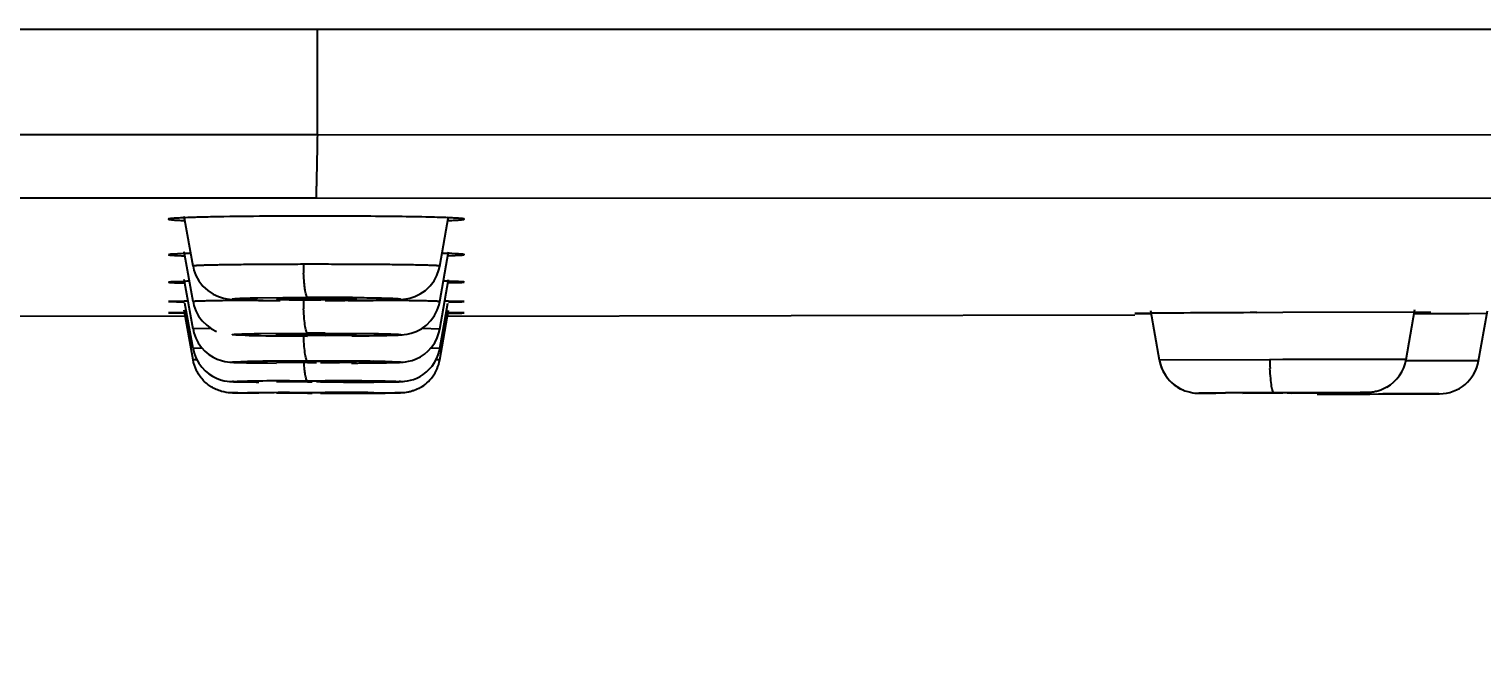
# Model space of a CAD drawing. Header units: millimetres. Extents: x 687 to 1107, y -116 to 478.
# Drawn here: x 943.948 to 947.584, y 374.081 to 375.625 of the extents above; entities that cross this region are included whole.
import ezdxf

# ---------------------------------------------------------------- set-up
doc = ezdxf.new("R2010")
doc.units = ezdxf.units.MM
doc.header["$LTSCALE"] = 0.1
doc.layers.add('DIM', color=3, linetype='Continuous')
doc.styles.get("Standard").update_dxf_attribs({"font": 'arial.ttf'})
doc.dimstyles.new('ISO-25', dxfattribs={"dimtxt": 2.5, "dimasz": 2.5, "dimexe": 1.25, "dimexo": 0.625, "dimtad": 1, "dimlfac": 5, "dimtxsty": 'Standard', "dimcen": 2.5, "dimadec": 0, "dimazin": 0, "dimtfac": 1, "dimtmove": 0, "dimatfit": 3, "dimfxl": 0, "dimarcsym": 0})

# ---------------------------------------------------------------- blocks, each defined once
blk = doc.blocks.new('*D59')
at = {"layer": 'Defpoints', "color": 0}
for p in [(924.9281, 376.0821), (964.4062, 376.0834), (964.4062, 366.3875)]:
    blk.add_point(p, dxfattribs=at)
at = {"layer": 'DIM', "color": 0, "lineweight": -2}
for p, q in [((924.9281, 375.4571), (924.9281, 365.1375)), ((964.4062, 375.4584), (964.4062, 365.1375)), ((927.4281, 366.3875), (961.9062, 366.3875))]:
    blk.add_line(p, q, dxfattribs=at)
at = {"layer": 'DIM', "color": 0}
for points in [[(927.4281, 366.8042), (927.4281, 365.9709), (924.9281, 366.3875)], [(961.9062, 366.8042), (961.9062, 365.9709), (964.4062, 366.3875)]]:
    blk.add_solid(points, dxfattribs=at)
at = {"layer": 'DIM', "color": 0, "insert": (944.6671, 368.289), "char_height": 2.5, "attachment_point": 5}
blk.add_mtext('197', dxfattribs=at)

msp = doc.modelspace()

# ---------------------------------------------------------------- linework, layer by layer
for p, q in [((925.3524, 375.6246), (963.9821, 375.6246)), ((944.6696, 375.3599), (944.6695, 375.6245)), ((944.2559, 375.36), (941.3538, 375.359)), ((944.2966, 375.36), (944.2559, 375.36)), ((944.5671, 375.36), (944.2966, 375.36)), ((944.6695, 375.36), (944.5671, 375.36)), ((949.4947, 375.3586), (944.6696, 375.3599)), ((942.7069, 375.2017), (944.2379, 375.2022)), ((944.2379, 375.2022), (944.256, 375.2022)), ((944.256, 375.2022), (944.4487, 375.2022)), ((944.4487, 375.2022), (944.5671, 375.2022)), ((944.5671, 375.2022), (944.6672, 375.2022)), ((944.6672, 375.2022), (949.4655, 375.2007)), ((944.3583, 375.0315), (944.3364, 375.1559)), ((944.976, 375.0315), (944.9979, 375.1559)), ((944.3031, 375.0612), (944.297, 375.06)), ((944.3359, 375.0628), (944.3031, 375.0612)), ((944.3583, 374.9426), (944.3364, 375.067)), ((944.6671, 375.0359), (944.6345, 375.0359)), ((944.976, 374.9426), (944.9979, 375.067)), ((944.9973, 375.0573), (945.0316, 375.059)), ((945.0316, 375.059), (945.0373, 375.06)), ((944.3583, 374.8738), (944.3364, 374.9982)), ((944.3583, 375.0315), (944.3583, 375.0315)), ((944.976, 375.0315), (944.976, 375.0316)), ((944.976, 374.8738), (944.9979, 374.9982)), ((944.3029, 374.9921), (944.297, 374.9912)), ((944.3361, 374.9933), (944.3029, 374.9921)), ((944.9974, 374.9892), (945.0315, 374.9905)), ((945.0315, 374.9905), (945.0373, 374.9912)), ((944.3029, 374.9431), (944.297, 374.9426)), ((944.297, 374.9426), (944.3368, 374.9413)), ((944.3362, 374.9439), (944.3029, 374.9431)), ((944.3457, 374.9441), (944.3362, 374.9439)), ((944.3583, 374.8252), (944.3382, 374.9391)), ((944.3583, 374.9426), (944.3583, 374.9426)), ((944.5207, 374.9521), (944.6449, 374.9533)), ((944.5691, 374.9493), (944.5671, 374.9489)), ((944.6309, 374.9508), (944.5691, 374.9493)), ((944.6779, 374.9468), (944.7573, 374.948)), ((944.7573, 374.948), (944.7652, 374.9485)), ((944.7652, 374.9485), (944.7671, 374.9489)), ((944.8336, 374.9455), (944.808, 374.9457)), ((944.976, 374.8252), (944.9961, 374.9391)), ((944.9976, 374.9413), (945.0315, 374.9421)), ((945.0373, 374.9426), (944.998, 374.9439)), ((945.0315, 374.9421), (945.0373, 374.9426)), ((942.6184, 374.9093), (944.339, 374.9061)), ((944.3029, 374.9144), (944.297, 374.9141)), ((944.297, 374.9141), (944.3367, 374.9135)), ((944.3363, 374.9147), (944.3029, 374.9144)), ((944.3418, 374.9148), (944.3363, 374.9147)), ((944.3583, 374.7966), (944.3364, 374.9211)), ((944.976, 374.7966), (944.9979, 374.9211)), ((944.9979, 374.9147), (944.9923, 374.9148)), ((944.9953, 374.9063), (946.7159, 374.9093)), ((944.9977, 374.9135), (945.0315, 374.9139)), ((945.0373, 374.9141), (944.9979, 374.9147)), ((945.0315, 374.9139), (945.0373, 374.9141)), ((946.7553, 374.9134), (946.7159, 374.9128)), ((946.7159, 374.9128), (946.7555, 374.9125)), ((946.7771, 374.796), (946.7553, 374.9198)), ((947.0858, 374.9152), (947.0211, 374.9149)), ((947.4167, 374.916), (947.0858, 374.9152)), ((947.3948, 374.7976), (947.4168, 374.9227)), ((947.5524, 374.9124), (947.4154, 374.9118)), ((947.4166, 374.9151), (947.4562, 374.9157)), ((947.4562, 374.9157), (947.4167, 374.916)), ((947.598, 374.9126), (947.5524, 374.9124)), ((947.5762, 374.7946), (947.5983, 374.9197)), ((944.3615, 374.8742), (944.3584, 374.8738)), ((944.4034, 374.8752), (944.3615, 374.8742)), ((944.5237, 374.8625), (944.6449, 374.8634)), ((944.5691, 374.8603), (944.5671, 374.86)), ((944.6309, 374.8615), (944.5691, 374.8603)), ((944.6671, 374.8616), (944.6564, 374.8616)), ((944.6671, 374.8583), (944.6778, 374.8583)), ((944.6893, 374.8634), (944.8109, 374.8625)), ((944.8109, 374.8575), (944.6894, 374.8566)), ((944.7034, 374.8584), (944.7572, 374.8593)), ((944.7572, 374.8593), (944.7652, 374.8597)), ((944.7652, 374.8597), (944.7671, 374.86)), ((944.976, 374.8738), (944.9315, 374.8752)), ((944.3615, 374.8254), (944.3584, 374.8252)), ((944.3584, 374.8252), (944.3611, 374.8137)), ((944.3807, 374.8258), (944.3615, 374.8254)), ((944.976, 374.8252), (944.9539, 374.8258)), ((944.3597, 374.7967), (944.3583, 374.7966)), ((944.367, 374.7968), (944.3597, 374.7967)), ((944.5691, 374.7914), (944.5671, 374.7912)), ((944.5671, 374.7912), (944.6447, 374.79)), ((944.577, 374.7917), (944.5691, 374.7914)), ((944.5907, 374.792), (944.577, 374.7917)), ((944.6447, 374.79), (944.6562, 374.79)), ((944.6562, 374.79), (944.6671, 374.79)), ((944.6671, 374.7924), (944.6565, 374.7924)), ((944.7671, 374.7912), (944.6894, 374.7924)), ((944.725, 374.7902), (944.7572, 374.7907)), ((944.7572, 374.7907), (944.7652, 374.791)), ((944.7652, 374.791), (944.7671, 374.7912)), ((944.8113, 374.7893), (944.8333, 374.7896)), ((944.9749, 374.7967), (944.9668, 374.7968)), ((944.9749, 374.7967), (944.976, 374.7966)), ((947.0531, 374.7973), (946.7772, 374.796)), ((947.0858, 374.7974), (947.0531, 374.7973)), ((947.2471, 374.7977), (947.0858, 374.7974)), ((947.3307, 374.7978), (947.2471, 374.7977)), ((947.393, 374.7977), (947.3307, 374.7978)), ((947.393, 374.7977), (947.3948, 374.7976)), ((947.4253, 374.7942), (947.3944, 374.7941)), ((947.5083, 374.7944), (947.4253, 374.7942)), ((947.5732, 374.7946), (947.5083, 374.7944)), ((947.5732, 374.7946), (947.5762, 374.7946)), ((944.5995, 374.7442), (944.645, 374.7442)), ((944.645, 374.7442), (944.6893, 374.7442)), ((944.4768, 374.7418), (944.4888, 374.7416)), ((944.4888, 374.7416), (944.5034, 374.7415)), ((944.5232, 374.7134), (944.4945, 374.7136)), ((944.5034, 374.7415), (944.5204, 374.7413)), ((944.5691, 374.7427), (944.5671, 374.7425)), ((944.5671, 374.7425), (944.6448, 374.7418)), ((944.5677, 374.7141), (944.5671, 374.714)), ((944.5671, 374.714), (944.6448, 374.7137)), ((944.5691, 374.7141), (944.5677, 374.7141)), ((944.577, 374.7429), (944.5691, 374.7427)), ((944.5771, 374.7142), (944.5691, 374.7141)), ((944.6093, 374.7143), (944.5907, 374.7143)), ((944.5995, 374.7148), (944.645, 374.7148)), ((944.631, 374.7144), (944.6093, 374.7143)), ((944.6566, 374.7144), (944.631, 374.7144)), ((944.6448, 374.7418), (944.6563, 374.7417)), ((944.6448, 374.7137), (944.6564, 374.7137)), ((944.645, 374.7148), (944.6893, 374.7148)), ((944.6671, 374.7434), (944.6565, 374.7433)), ((944.6671, 374.7144), (944.6566, 374.7144)), ((944.6894, 374.7433), (944.6671, 374.7434)), ((944.6777, 374.7417), (944.6671, 374.7417)), ((944.6894, 374.7144), (944.6671, 374.7144)), ((944.6777, 374.7137), (944.7033, 374.7137)), ((944.7671, 374.7425), (944.6894, 374.7433)), ((944.7671, 374.714), (944.6894, 374.7144)), ((944.7033, 374.7137), (944.725, 374.7137)), ((944.725, 374.7419), (944.7572, 374.7422)), ((944.7572, 374.7422), (944.7652, 374.7424)), ((944.7572, 374.7139), (944.7652, 374.714)), ((944.7652, 374.7424), (944.7671, 374.7425)), ((944.7652, 374.714), (944.7671, 374.714)), ((944.7869, 374.7411), (944.8073, 374.7413)), ((944.8073, 374.7413), (944.8332, 374.7415)), ((944.8109, 374.7146), (944.8396, 374.7145)), ((944.8332, 374.7415), (944.8471, 374.7416)), ((944.8471, 374.7416), (944.8585, 374.7418)), ((946.8791, 374.7133), (946.8851, 374.7132)), ((946.8851, 374.7132), (946.9187, 374.7132)), ((946.9877, 374.7139), (946.9858, 374.7138)), ((946.9858, 374.7138), (947.0643, 374.7139)), ((947.0493, 374.7143), (946.9877, 374.7139)), ((947.0749, 374.7144), (947.0493, 374.7143)), ((947.064, 374.7146), (947.1083, 374.7148)), ((947.0643, 374.7139), (947.0858, 374.7139)), ((947.0858, 374.7145), (947.0749, 374.7144)), ((947.1088, 374.7145), (947.0858, 374.7145)), ((947.0967, 374.714), (947.1222, 374.7141)), ((947.1083, 374.7148), (947.2299, 374.7152)), ((947.1858, 374.7146), (947.1088, 374.7145)), ((947.1719, 374.7107), (947.2459, 374.711)), ((947.176, 374.7144), (947.1839, 374.7145)), ((947.1839, 374.7145), (947.1858, 374.7146)), ((947.1999, 374.7108), (947.3036, 374.7113)), ((947.2454, 374.711), (947.2427, 374.7141)), ((947.2454, 374.7111), (947.2924, 374.7113)), ((947.2897, 374.7112), (947.3355, 374.7114)), ((947.2924, 374.7113), (947.3383, 374.7114)), ((947.3036, 374.7113), (947.3253, 374.7114)), ((947.3253, 374.7114), (947.338, 374.7114)), ((947.3355, 374.7114), (947.4112, 374.7117)), ((947.4768, 374.7118), (947.336, 374.7114)), ((947.3383, 374.7114), (947.4172, 374.7117)), ((947.4112, 374.7117), (947.44, 374.7118)), ((947.4172, 374.7117), (947.4768, 374.7118)), ((947.44, 374.7118), (947.4781, 374.712))]:
    msp.add_line(p, q)
for points in [[(944.3584, 375.0315), (944.3607, 375.0214), (944.3657, 375.0078), (944.3732, 374.9942), (944.383, 374.9815), (944.3951, 374.9702), (944.4084, 374.9614), (944.4223, 374.955), (944.4346, 374.9512), (944.4432, 374.9495), (944.45, 374.9487), (944.4554, 374.9482), (944.4607, 374.9478), (944.4666, 374.9475), (944.4733, 374.9471), (944.481, 374.9468), (944.4897, 374.9465), (944.4996, 374.9463), (944.5106, 374.946), (944.5226, 374.9457), (944.5359, 374.9455), (944.5504, 374.9453), (944.5662, 374.9451), (944.5755, 374.945)], [(944.9267, 374.9618), (944.9399, 374.9707), (944.9518, 374.982), (944.9615, 374.9947), (944.9688, 375.0083), (944.9737, 375.0218), (944.9759, 375.0316)], [(944.8331, 374.9462), (944.8434, 374.9465), (944.8526, 374.9468), (944.8607, 374.9471), (944.8678, 374.9475), (944.874, 374.9478), (944.8795, 374.9482), (944.8851, 374.9488), (944.8921, 374.9497), (944.9009, 374.9515), (944.9131, 374.9554), (944.9267, 374.9618)], [(944.3584, 374.9426), (944.3606, 374.9329), (944.3654, 374.9195), (944.3724, 374.9064), (944.3816, 374.8942), (944.3925, 374.8834), (944.4045, 374.8748), (944.4169, 374.8682)], [(944.7474, 374.9449), (944.7644, 374.9451), (944.7803, 374.9453), (944.7951, 374.9455), (944.8089, 374.9457), (944.8216, 374.946), (944.8331, 374.9462)], [(944.8522, 374.8583), (944.8597, 374.8585), (944.8663, 374.8588), (944.8719, 374.859), (944.877, 374.8593), (944.8815, 374.8597), (944.8868, 374.8602), (944.8945, 374.8613), (944.9041, 374.8635), (944.9165, 374.8679), (944.9298, 374.8748), (944.9424, 374.884), (944.9537, 374.8953), (944.9628, 374.9079), (944.9696, 374.9212), (944.9741, 374.9344), (944.9759, 374.9426)], [(944.3584, 374.8738), (944.3605, 374.8644), (944.3652, 374.8513), (944.3715, 374.8391), (944.3794, 374.828), (944.3883, 374.8183), (944.3981, 374.8102), (944.4086, 374.8036), (944.4191, 374.7985), (944.4294, 374.795), (944.4383, 374.7928), (944.445, 374.7918), (944.4501, 374.7912), (944.4538, 374.7909), (944.457, 374.7907), (944.4605, 374.7906), (944.4643, 374.7904), (944.4687, 374.7903), (944.4736, 374.7901), (944.4792, 374.79)], [(944.4991, 374.8579), (944.5084, 374.8577), (944.5184, 374.8575), (944.5292, 374.8574), (944.5407, 374.8572), (944.5529, 374.8571), (944.5658, 374.8569), (944.5793, 374.8568), (944.5935, 374.8567), (944.6082, 374.8567), (944.6234, 374.8566), (944.6448, 374.8565)], [(944.7561, 374.8568), (944.7715, 374.857), (944.786, 374.8571), (944.7996, 374.8573), (944.8122, 374.8575), (944.8237, 374.8577), (944.8343, 374.8579)], [(944.8343, 374.8579), (944.8438, 374.8581), (944.8522, 374.8583)], [(944.8583, 374.7901), (944.8646, 374.7903), (944.8701, 374.7904), (944.875, 374.7906), (944.8793, 374.7909), (944.8839, 374.7912), (944.8902, 374.7919), (944.8978, 374.7932), (944.907, 374.7956), (944.9172, 374.7994), (944.9273, 374.8045), (944.9373, 374.811), (944.9468, 374.8191), (944.9555, 374.8287), (944.9632, 374.8397), (944.9694, 374.8518), (944.9739, 374.8648), (944.9759, 374.8739)], [(944.8585, 374.7418), (944.8633, 374.7419), (944.8676, 374.742), (944.8713, 374.7421), (944.8746, 374.7422), (944.8775, 374.7423), (944.8805, 374.7424), (944.884, 374.7427), (944.8883, 374.7431), (944.8948, 374.744), (944.9024, 374.7457), (944.9102, 374.748), (944.9184, 374.7513), (944.9266, 374.7554), (944.9346, 374.7605), (944.9424, 374.7665), (944.9498, 374.7735), (944.9566, 374.7814), (944.9626, 374.7901), (944.9677, 374.7995), (944.9719, 374.8095), (944.9749, 374.8201), (944.9759, 374.8252)], [(944.3611, 374.8137), (944.3661, 374.8006), (944.3725, 374.7888), (944.3801, 374.7784), (944.3886, 374.7695), (944.3976, 374.762), (944.4072, 374.7557), (944.417, 374.7508), (944.4269, 374.7471), (944.4359, 374.7447), (944.4435, 374.7434), (944.4495, 374.7427), (944.4535, 374.7424), (944.4566, 374.7423), (944.4599, 374.7422), (944.4633, 374.7421), (944.4673, 374.742), (944.4717, 374.7419), (944.4768, 374.7418)], [(944.4792, 374.79), (944.4854, 374.7899), (944.4923, 374.7897), (944.4997, 374.7896)], [(944.4997, 374.7896), (944.5077, 374.7895), (944.5163, 374.7894), (944.5253, 374.7893)], [(944.5253, 374.7893), (944.5349, 374.7892), (944.545, 374.7891), (944.5669, 374.7889)], [(944.7553, 374.7888), (944.7708, 374.7889), (944.7852, 374.7891), (944.7988, 374.7892), (944.8113, 374.7893)], [(944.8333, 374.7896), (944.8426, 374.7897), (944.8509, 374.7899), (944.8583, 374.7901)], [(946.7771, 374.796), (946.7776, 374.7937), (946.78, 374.7841), (946.7833, 374.775), (946.7873, 374.7665), (946.792, 374.7585), (946.7973, 374.7512), (946.8031, 374.7445), (946.8093, 374.7385), (946.8158, 374.7332), (946.8225, 374.7286), (946.8295, 374.7247), (946.8365, 374.7214)], [(946.7772, 374.796), (946.7774, 374.7947), (946.7797, 374.7852), (946.7828, 374.7762), (946.7867, 374.7678), (946.7912, 374.7599), (946.7963, 374.7526), (946.8018, 374.7459), (946.8078, 374.7399), (946.8141, 374.7345), (946.8207, 374.7298), (946.8274, 374.7258), (946.8342, 374.7223), (946.8411, 374.7195), (946.8479, 374.7173), (946.8546, 374.7156), (946.8607, 374.7145), (946.8661, 374.7138), (946.8703, 374.7135), (946.8729, 374.7134), (946.8747, 374.7133), (946.8761, 374.7133), (946.8791, 374.7133)], [(944.7519, 374.741), (944.7642, 374.741), (944.7869, 374.7411)]]:
    msp.add_lwpolyline(points)
for centre, radius, start, end in [((944.6512, 359.3166), 15.8399, 90.17873, 90.40388), ((944.6665, 354.0685), 21.0881, 89.99834, 90.17586), ((944.4228, 372.3892), 2.675, 91.5131, 91.8609), ((945.4556, 375.0525), 0.8213, 181.1638, 182.6998), ((944.9176, 372.5964), 2.4676, 88.1265, 88.4981), ((944.4187, 371.5705), 3.4237, 91.1651, 91.3825), ((944.9205, 371.7892), 3.205, 88.6119, 88.8401), ((944.6002, 361.2329), 13.713, 90.32213, 90.70216), ((944.6671, 383.194), 8.2495, 269.07799, 269.37019), ((944.6663, 370.4836), 4.4674, 90.1265, 90.4542), ((945.4836, 374.9632), 0.8493, 181.1597, 182.616), ((944.6671, 379.6303), 4.6835, 269.6815, 270.0007), ((944.6668, 365.1777), 9.7755, 89.46611, 90.12847), ((944.6671, 370.121), 4.83, 89.9999, 90.1274), ((944.6671, 379.7748), 4.828, 269.9999, 270.1274), ((944.6671, 370.2396), 4.7114, 89.725, 89.9999), ((944.9236, 370.2324), 4.7121, 89.0956, 89.2124), ((947.2864, 304.6291), 70.2864, 90.216251, 90.432984), ((944.6663, 369.2526), 5.609, 90.1004, 90.3615), ((944.6671, 362.1046), 12.7589, 89.90052, 90.0998), ((944.6671, 380.7758), 5.9175, 269.78428, 269.99988), ((944.6671, 368.9466), 5.915, 89.78166, 89.99992), ((944.668, 380.4675), 5.6092, 270.1004, 270.3615), ((944.5805, 379.8309), 5.0419, 269.0227, 269.3483), ((944.5732, 370.2647), 4.5287, 90.6255, 90.9893), ((944.6316, 365.0948), 9.6989, 90.18996, 90.63729), ((944.6382, 371.398), 3.3943, 90.4885, 90.8017), ((944.6739, 356.4264), 18.3674, 90.0905, 90.23232), ((944.6582, 368.9788), 5.8136, 90.26916, 90.48291), ((944.6663, 367.258), 7.5344, 90.07442, 90.26884), ((944.6671, 357.6631), 17.1307, 89.92592, 90.07422), ((944.6671, 366.8454), 7.947, 89.83961, 89.9999), ((944.668, 382.3245), 7.5345, 270.07443, 270.26885), ((944.6573, 355.3897), 19.4041, 89.77041, 89.90554), ((944.676, 380.6035), 5.8135, 270.26918, 270.48293), ((944.692, 363.6287), 11.165, 89.39011, 89.7793), ((944.7161, 383.1356), 8.3468, 270.35522, 270.65064), ((944.7534, 369.7241), 5.0694, 89.0259, 89.35), ((944.7616, 379.2825), 4.4934, 270.6286, 270.9941), ((944.8774, 374.8141), 0.1, 323.3773, 349.9555), ((947.8693, 374.8155), 0.8163, 181.278, 182.8375), ((947.2962, 374.8148), 0.1, 300.2676, 350.0852), ((947.4777, 374.8118), 0.1, 270.2573, 350.0838), ((944.5732, 367.85), 6.894, 90.41094, 90.64994), ((944.6316, 359.9823), 14.7619, 90.12475, 90.41868), ((944.6703, 353.0195), 21.7247, 89.62921, 89.94987), ((944.7534, 367.0381), 7.7059, 89.35947, 89.57255), ((944.8774, 374.8141), 0.1001, 299.8443, 323.3881), ((944.5805, 382.4054), 7.6643, 269.35738, 269.57147), ((944.5732, 360.2787), 14.436, 90.19621, 90.31036), ((944.6316, 343.7995), 30.9153, 90.05951, 90.1999), ((944.6108, 372.57), 2.1732, 90.5307, 90.8911), ((944.6109, 370.1584), 4.556, 90.2533, 90.4253), ((944.6382, 369.5743), 5.169, 90.3208, 90.5265), ((944.6583, 365.8921), 8.8513, 90.17665, 90.31709), ((944.6663, 363.2741), 11.4692, 90.04868, 90.17644), ((944.668, 386.2112), 11.4694, 270.04868, 270.17644), ((944.6703, 329.2329), 45.482, 89.82292, 89.97608), ((944.676, 383.5931), 8.8514, 270.17665, 270.31709), ((944.7057, 382.4941), 7.7804, 270.14156, 270.37905), ((944.7031, 389.4149), 14.6739, 270.12461, 270.42063), ((944.7031, 405.4437), 30.7304, 270.05944, 270.20084), ((944.7615, 381.5816), 6.8404, 270.41295, 270.65306), ((944.7615, 389.0371), 14.3237, 270.19717, 270.31185), ((947.282, 319.7661), 54.949, 90.22729, 90.35369), ((946.9266, 438.3855), 63.6718, 270.163878, 270.294449), ((946.8916, 429.4888), 54.7754, 270.22714, 270.35424), ((947.043, 391.6032), 16.8893, 270.26886, 270.45118)]:
    msp.add_arc(centre, radius, start, end)
for points, knots in [([(944.6696, 375.36), (944.6694, 375.3492), (944.669, 375.3284), (944.6684, 375.2986), (944.6679, 375.2719), (944.6674, 375.252), (944.6671, 375.2381), (944.6669, 375.2293), (944.6668, 375.2217), (944.6668, 375.2153), (944.6668, 375.2102), (944.6668, 375.2067), (944.6669, 375.2046), (944.667, 375.2035), (944.6671, 375.2027), (944.6671, 375.2023), (944.6672, 375.2022)], [0, 0, 0, 0, 0.205749, 0.396175, 0.566308, 0.712084, 0.774953, 0.83069, 0.878956, 0.919465, 0.952011, 0.976399, 0.985474, 0.99244, 0.997281, 1, 1, 1, 1]), ([(944.3358, 375.1524), (944.3328, 375.1523), (944.3272, 375.152), (944.3193, 375.1516), (944.3126, 375.1512), (944.3071, 375.1508), (944.3028, 375.1503), (944.2998, 375.15), (944.298, 375.1496), (944.2972, 375.1493), (944.297, 375.149), (944.297, 375.149)], [0, 0, 0, 0, 0.230734, 0.432263, 0.603917, 0.745038, 0.855006, 0.933581, 0.981014, 0.993501, 1, 1, 1, 1]), ([(944.297, 375.149), (944.297, 375.1489), (944.2973, 375.1487), (944.2978, 375.1485), (944.2986, 375.1483), (944.3004, 375.1479), (944.3033, 375.1476), (944.3078, 375.1471), (944.3135, 375.1467), (944.3205, 375.1463), (944.3286, 375.1459), (944.3344, 375.1456), (944.3375, 375.1455)], [0, 0, 0, 0, 0.007184, 0.020752, 0.041667, 0.070163, 0.150197, 0.26088, 0.401742, 0.572252, 0.771859, 1, 1, 1, 1]), ([(944.5396, 375.1561), (944.4998, 375.1559), (944.4442, 375.1552), (944.3763, 375.1538), (944.3481, 375.1529), (944.3358, 375.1524)], [0, 0, 0, 0, 0.585698, 0.818572, 1, 1, 1, 1]), ([(944.9984, 375.1524), (944.9792, 375.1532), (944.9337, 375.1544), (944.857, 375.1556), (944.7658, 375.1564), (944.7009, 375.1566), (944.6671, 375.1566)], [0, 0, 0, 0, 0.174531, 0.411856, 0.694411, 1, 1, 1, 1]), ([(944.9969, 375.1455), (945, 375.1456), (945.0058, 375.1459), (945.0139, 375.1463), (945.0208, 375.1467), (945.0265, 375.1471), (945.031, 375.1476), (945.0339, 375.1479), (945.0356, 375.1483), (945.0365, 375.1485), (945.037, 375.1487), (945.0373, 375.1489), (945.0373, 375.149)], [0, 0, 0, 0, 0.228016, 0.427548, 0.598021, 0.73887, 0.849549, 0.929596, 0.958132, 0.979109, 0.992751, 1, 1, 1, 1]), ([(945.0373, 375.149), (945.0373, 375.149), (945.0371, 375.1493), (945.0363, 375.1496), (945.0345, 375.15), (945.0315, 375.1503), (945.0272, 375.1508), (945.0217, 375.1512), (945.015, 375.1516), (945.0071, 375.152), (945.0014, 375.1523), (944.9984, 375.1524)], [0, 0, 0, 0, 0.00645, 0.018858, 0.066164, 0.144694, 0.254703, 0.395854, 0.567541, 0.769137, 1, 1, 1, 1]), ([(944.297, 375.06), (944.297, 375.06), (944.2973, 375.0598), (944.2978, 375.0596), (944.2986, 375.0595), (944.3003, 375.0592), (944.3032, 375.0589), (944.3077, 375.0586), (944.3133, 375.0583), (944.3202, 375.0579), (944.3283, 375.0576), (944.334, 375.0574), (944.3371, 375.0573)], [0, 0, 0, 0, 0.00638, 0.019542, 0.04021, 0.068541, 0.148384, 0.259109, 0.400222, 0.57114, 0.771267, 1, 1, 1, 1]), ([(944.6345, 375.0359), (944.616, 375.0358), (944.5801, 375.0357), (944.5359, 375.0355), (944.5024, 375.0352), (944.4792, 375.035), (944.4577, 375.0347), (944.4379, 375.0345), (944.42, 375.0342), (944.4043, 375.0338), (944.3907, 375.0335), (944.3808, 375.0332), (944.3741, 375.0329), (944.3699, 375.0327), (944.3664, 375.0325), (944.3636, 375.0324), (944.3614, 375.0322), (944.3598, 375.032), (944.3588, 375.0318), (944.3584, 375.0317), (944.3583, 375.0316), (944.3583, 375.0315)], [0, 0, 0, 0, 0.200305, 0.390727, 0.479811, 0.563774, 0.641982, 0.713798, 0.778601, 0.835885, 0.885213, 0.926145, 0.943327, 0.958258, 0.970921, 0.981302, 0.98939, 0.995176, 0.998664, 0.999567, 1, 1, 1, 1]), ([(944.976, 375.0316), (944.976, 375.0316), (944.9758, 375.0317), (944.9753, 375.0318), (944.9742, 375.032), (944.9724, 375.0322), (944.9698, 375.0324), (944.9664, 375.0326), (944.9624, 375.0328), (944.9577, 375.033), (944.9499, 375.0333), (944.9386, 375.0336), (944.9231, 375.034), (944.9051, 375.0343), (944.8848, 375.0346), (944.8624, 375.0349), (944.8382, 375.0352), (944.8123, 375.0354), (944.7751, 375.0356), (944.7266, 375.0358), (944.6872, 375.0359), (944.6671, 375.0359)], [0, 0, 0, 0, 0.000455, 0.001421, 0.005111, 0.01118, 0.019617, 0.030397, 0.043495, 0.058883, 0.076536, 0.118509, 0.168997, 0.227438, 0.293267, 0.365905, 0.44466, 0.528777, 0.6175, 0.805369, 1, 1, 1, 1]), ([(945.0373, 375.06), (945.0373, 375.0601), (945.0371, 375.0603), (945.0366, 375.0604), (945.0358, 375.0606), (945.0342, 375.0608), (945.0314, 375.0612), (945.0271, 375.0615), (945.0216, 375.0618), (945.0148, 375.0621), (945.0069, 375.0625), (945.0013, 375.0627), (944.9982, 375.0628)], [0, 0, 0, 0, 0.005551, 0.01762, 0.037298, 0.064787, 0.143424, 0.253661, 0.395047, 0.566979, 0.768838, 1, 1, 1, 1]), ([(944.6449, 374.9533), (944.6443, 374.9534), (944.6435, 374.9543), (944.6427, 374.9558), (944.6416, 374.9586), (944.6404, 374.9633), (944.6391, 374.9704), (944.6379, 374.9793), (944.6364, 374.994), (944.6356, 375.0057), (944.6352, 375.0139)], [0, 0, 0, 0, 0.029598, 0.053446, 0.084514, 0.170187, 0.287236, 0.433444, 0.605281, 1, 1, 1, 1]), ([(944.297, 374.9912), (944.297, 374.9912), (944.2973, 374.9911), (944.2977, 374.991), (944.2986, 374.9908), (944.2997, 374.9907), (944.3011, 374.9906), (944.3037, 374.9904), (944.3076, 374.9902), (944.3133, 374.9899), (944.3201, 374.9897), (944.3281, 374.9894), (944.3339, 374.9893), (944.3369, 374.9892)], [0, 0, 0, 0, 0.005548, 0.018272, 0.038656, 0.066795, 0.102721, 0.146452, 0.257205, 0.398541, 0.569858, 0.770548, 1, 1, 1, 1]), ([(945.0373, 374.9912), (945.0373, 374.9913), (945.037, 374.9914), (945.0366, 374.9915), (945.0358, 374.9917), (945.0348, 374.9918), (945.0334, 374.9919), (945.0309, 374.9921), (945.0271, 374.9923), (945.0215, 374.9926), (945.0148, 374.9928), (945.0068, 374.9931), (945.0012, 374.9932), (944.9981, 374.9933)], [0, 0, 0, 0, 0.004784, 0.016638, 0.036256, 0.063751, 0.099163, 0.142507, 0.252916, 0.394487, 0.566606, 0.768652, 1, 1, 1, 1]), ([(944.4321, 374.9449), (944.4265, 374.9448), (944.416, 374.9446), (944.4012, 374.9444), (944.3885, 374.9441), (944.3793, 374.9439), (944.373, 374.9437), (944.3692, 374.9435), (944.3659, 374.9434), (944.3632, 374.9432), (944.3611, 374.9431), (944.3597, 374.943), (944.3588, 374.9428), (944.3584, 374.9427), (944.3583, 374.9426), (944.3583, 374.9426)], [0, 0, 0, 0, 0.226948, 0.427351, 0.599738, 0.742637, 0.802571, 0.854644, 0.898807, 0.935014, 0.963224, 0.983402, 0.995541, 0.998643, 1, 1, 1, 1]), ([(944.5343, 374.9456), (944.5238, 374.9458), (944.5089, 374.9461), (944.4904, 374.9466), (944.4809, 374.9469), (944.4743, 374.9472), (944.4702, 374.9474), (944.4666, 374.9476), (944.4636, 374.9479), (944.4611, 374.9481), (944.4594, 374.9483), (944.4584, 374.9484), (944.4578, 374.9485), (944.4573, 374.9486), (944.457, 374.9488), (944.4568, 374.9489), (944.4568, 374.949), (944.457, 374.9491), (944.4574, 374.9493), (944.4584, 374.9495), (944.46, 374.9497), (944.4621, 374.9499), (944.4648, 374.9502), (944.4681, 374.9504), (944.4719, 374.9506), (944.4763, 374.9508), (944.4832, 374.9511), (944.493, 374.9514), (944.5062, 374.9518), (944.5156, 374.952), (944.5207, 374.9521)], [0, 0, 0, 0, 0.222681, 0.314498, 0.391696, 0.424678, 0.453845, 0.479145, 0.500524, 0.517937, 0.531361, 0.536578, 0.540802, 0.544041, 0.546314, 0.547687, 0.548497, 0.549719, 0.551818, 0.55894, 0.57009, 0.58531, 0.604558, 0.627755, 0.654821, 0.685673, 0.720227, 0.800108, 0.893715, 1, 1, 1, 1]), ([(944.5671, 374.9489), (944.5671, 374.9489), (944.5673, 374.9488), (944.5675, 374.9487), (944.568, 374.9486), (944.5689, 374.9485), (944.5704, 374.9484), (944.5727, 374.9482), (944.5756, 374.9481), (944.5791, 374.9479), (944.5833, 374.9478), (944.5898, 374.9476), (944.5993, 374.9474), (944.6119, 374.9472), (944.626, 374.947), (944.6359, 374.9469), (944.641, 374.9469)], [0, 0, 0, 0, 0.001633, 0.005274, 0.011118, 0.019175, 0.041857, 0.073134, 0.112787, 0.160588, 0.216308, 0.279639, 0.42722, 0.599386, 0.79211, 1, 1, 1, 1]), ([(944.7579, 374.9529), (944.7675, 374.9528), (944.786, 374.9525), (944.8121, 374.9521), (944.8317, 374.9517), (944.8453, 374.9513), (944.8537, 374.951), (944.8609, 374.9507), (944.8661, 374.9504), (944.8695, 374.9501), (944.8717, 374.95), (944.8735, 374.9498), (944.8749, 374.9496), (944.876, 374.9495), (944.8767, 374.9493), (944.8772, 374.9492), (944.8773, 374.9491), (944.8775, 374.949), (944.8775, 374.9488), (944.8771, 374.9487), (944.8766, 374.9485), (944.8756, 374.9484), (944.8744, 374.9482), (944.8727, 374.948), (944.8699, 374.9478), (944.8656, 374.9475), (944.8594, 374.9472), (944.852, 374.9469), (944.8434, 374.9466), (944.8296, 374.9462), (944.8099, 374.9457), (944.7835, 374.9453), (944.7539, 374.945), (944.7222, 374.9448), (944.7005, 374.9447), (944.6894, 374.9446)], [0, 0, 0, 0, 0.093904, 0.179862, 0.253807, 0.285153, 0.312516, 0.335809, 0.354945, 0.362929, 0.369842, 0.375676, 0.380429, 0.384101, 0.386697, 0.387598, 0.388245, 0.388662, 0.388948, 0.389905, 0.391865, 0.394906, 0.399046, 0.404293, 0.410639, 0.426562, 0.446676, 0.470841, 0.498911, 0.530735, 0.604801, 0.691222, 0.788023, 0.892145, 1, 1, 1, 1]), ([(944.7671, 374.9489), (944.7671, 374.9489), (944.767, 374.949), (944.7667, 374.9491), (944.7663, 374.9492), (944.7653, 374.9493), (944.7637, 374.9494), (944.7613, 374.9496), (944.7582, 374.9498), (944.7545, 374.9499), (944.7502, 374.9501), (944.7433, 374.9502), (944.7333, 374.9505), (944.7201, 374.9507), (944.7054, 374.9508), (944.6951, 374.9509), (944.6898, 374.9509)], [0, 0, 0, 0, 0.001625, 0.005286, 0.01117, 0.019285, 0.042128, 0.073619, 0.11353, 0.161625, 0.217663, 0.281291, 0.429295, 0.601539, 0.793759, 1, 1, 1, 1]), ([(944.976, 374.9426), (944.976, 374.9427), (944.9757, 374.9428), (944.9753, 374.9429), (944.9745, 374.943), (944.9734, 374.9431), (944.972, 374.9432), (944.9696, 374.9433), (944.9659, 374.9435), (944.9605, 374.9437), (944.954, 374.9439), (944.9464, 374.9441), (944.9376, 374.9443), (944.9278, 374.9445), (944.9128, 374.9447), (944.8916, 374.945), (944.8637, 374.9453), (944.844, 374.9455), (944.8336, 374.9455)], [0, 0, 0, 0, 0.001324, 0.004633, 0.010044, 0.017561, 0.027175, 0.038873, 0.068467, 0.106222, 0.152018, 0.205728, 0.267186, 0.336097, 0.412145, 0.584378, 0.781323, 1, 1, 1, 1]), ([(944.6449, 374.8634), (944.6443, 374.8635), (944.6435, 374.8645), (944.6427, 374.866), (944.6416, 374.8687), (944.6404, 374.8734), (944.6384, 374.8841), (944.6366, 374.9014), (944.6356, 374.9162), (944.6352, 374.9245)], [0, 0, 0, 0, 0.029091, 0.052671, 0.083518, 0.168948, 0.286009, 0.604636, 1, 1, 1, 1]), ([(944.5232, 374.8575), (944.5182, 374.8576), (944.5088, 374.8577), (944.4956, 374.858), (944.4842, 374.8583), (944.4747, 374.8586), (944.468, 374.8589), (944.4637, 374.8591), (944.4612, 374.8593), (944.4593, 374.8595), (944.4581, 374.8596), (944.4574, 374.8597), (944.4571, 374.8598), (944.4569, 374.8599), (944.4567, 374.86), (944.4569, 374.8601), (944.4573, 374.8603), (944.4581, 374.8604), (944.4595, 374.8606), (944.4614, 374.8607), (944.4639, 374.8609), (944.4683, 374.8612), (944.475, 374.8614), (944.4846, 374.8617), (944.496, 374.862), (944.5093, 374.8623), (944.5187, 374.8625), (944.5237, 374.8625)], [0, 0, 0, 0, 0.111607, 0.21077, 0.296459, 0.367882, 0.424316, 0.446688, 0.465045, 0.479315, 0.489493, 0.493058, 0.495621, 0.497214, 0.497999, 0.498895, 0.500653, 0.50712, 0.51763, 0.532206, 0.550839, 0.573462, 0.630343, 0.702178, 0.78829, 0.887917, 1, 1, 1, 1]), ([(944.5671, 374.86), (944.5671, 374.8599), (944.5673, 374.8599), (944.5675, 374.8598), (944.568, 374.8598), (944.5689, 374.8597), (944.5706, 374.8595), (944.573, 374.8594), (944.5761, 374.8593), (944.5798, 374.8592), (944.5842, 374.8591), (944.5911, 374.8589), (944.6011, 374.8587), (944.6144, 374.8586), (944.6292, 374.8584), (944.6395, 374.8584), (944.6449, 374.8584)], [0, 0, 0, 0, 0.001479, 0.005082, 0.010934, 0.019031, 0.041862, 0.073361, 0.113295, 0.161425, 0.217507, 0.281183, 0.42928, 0.601599, 0.793843, 1, 1, 1, 1]), ([(944.6449, 374.7937), (944.6443, 374.7938), (944.6435, 374.7947), (944.6427, 374.7962), (944.6416, 374.7989), (944.6404, 374.8036), (944.6384, 374.8143), (944.6366, 374.8316), (944.6356, 374.8465), (944.6353, 374.8548)], [0, 0, 0, 0, 0.028632, 0.051933, 0.082527, 0.167598, 0.284533, 0.603598, 1, 1, 1, 1]), ([(944.7671, 374.86), (944.7671, 374.86), (944.767, 374.8601), (944.7667, 374.8601), (944.7662, 374.8602), (944.7653, 374.8603), (944.7637, 374.8604), (944.7613, 374.8605), (944.7582, 374.8607), (944.7545, 374.8608), (944.7501, 374.8609), (944.7432, 374.861), (944.7333, 374.8612), (944.72, 374.8614), (944.7053, 374.8615), (944.695, 374.8616), (944.6897, 374.8616)], [0, 0, 0, 0, 0.00148, 0.005081, 0.01093, 0.019022, 0.041841, 0.073324, 0.113238, 0.161345, 0.217403, 0.281055, 0.429119, 0.60143, 0.793714, 1, 1, 1, 1]), ([(944.8109, 374.8625), (944.8158, 374.8625), (944.8252, 374.8623), (944.8385, 374.862), (944.8499, 374.8617), (944.8594, 374.8614), (944.8661, 374.8611), (944.8705, 374.8609), (944.8729, 374.8607), (944.8749, 374.8605), (944.8761, 374.8604), (944.8781, 374.86), (944.8761, 374.8596), (944.8749, 374.8595), (944.8729, 374.8593), (944.8705, 374.8591), (944.8661, 374.8589), (944.8594, 374.8586), (944.8499, 374.8583), (944.8385, 374.858), (944.8252, 374.8577), (944.8158, 374.8576), (944.8109, 374.8575)], [0, 0, 0, 0, 0.111847, 0.21127, 0.297241, 0.36896, 0.425698, 0.448221, 0.466728, 0.481145, 0.491469, 0.500027, 0.508725, 0.519102, 0.533548, 0.552054, 0.574552, 0.631192, 0.702796, 0.788686, 0.888104, 1, 1, 1, 1]), ([(944.4776, 374.7138), (944.474, 374.7139), (944.4679, 374.7139), (944.4597, 374.714), (944.447, 374.7142), (944.4323, 374.7165), (944.416, 374.7225), (944.3996, 374.7312), (944.3816, 374.7463), (944.3658, 374.7696), (944.36, 374.7875), (944.3584, 374.7967)], [0, 0, 0, 0, 0.06713, 0.114476, 0.154258, 0.304322, 0.391329, 0.478383, 0.652168, 0.825995, 1, 1, 1, 1]), ([(944.4945, 374.7897), (944.4891, 374.7898), (944.4815, 374.79), (944.4721, 374.7902), (944.4668, 374.7904), (944.463, 374.7906), (944.4606, 374.7907), (944.4592, 374.7908), (944.4582, 374.7909), (944.4574, 374.791), (944.457, 374.791), (944.4567, 374.7912), (944.4571, 374.7914), (944.4575, 374.7914), (944.4583, 374.7915), (944.4594, 374.7916), (944.4608, 374.7917), (944.4632, 374.7919), (944.467, 374.792), (944.4725, 374.7922), (944.4819, 374.7924), (944.4895, 374.7926), (944.495, 374.7927)], [0, 0, 0, 0, 0.213646, 0.299299, 0.370137, 0.425636, 0.447472, 0.465303, 0.479135, 0.48898, 0.494876, 0.497049, 0.499644, 0.506026, 0.516352, 0.530648, 0.548918, 0.571163, 0.627399, 0.698892, 0.785152, 1, 1, 1, 1]), ([(944.645, 374.7442), (944.6445, 374.7442), (944.6437, 374.7449), (944.643, 374.746), (944.6421, 374.748), (944.641, 374.7516), (944.6398, 374.757), (944.6387, 374.764), (944.6372, 374.7758), (944.6365, 374.7853), (944.636, 374.792)], [0, 0, 0, 0, 0.029853, 0.052853, 0.082599, 0.16452, 0.277762, 0.420912, 0.591902, 1, 1, 1, 1]), ([(944.8395, 374.7927), (944.845, 374.7926), (944.8526, 374.7924), (944.862, 374.7922), (944.8674, 374.792), (944.8712, 374.7918), (944.8736, 374.7917), (944.875, 374.7916), (944.876, 374.7915), (944.8768, 374.7914), (944.8772, 374.7914), (944.8776, 374.7912), (944.8772, 374.7911), (944.8765, 374.791), (944.8752, 374.7908), (944.8736, 374.7907), (944.8711, 374.7906), (944.8674, 374.7904), (944.862, 374.7902), (944.8526, 374.79), (944.845, 374.7898), (944.8395, 374.7897)], [0, 0, 0, 0, 0.214313, 0.300329, 0.371542, 0.427422, 0.449448, 0.46747, 0.481492, 0.491528, 0.49761, 0.49994, 0.502372, 0.508569, 0.532812, 0.550897, 0.572958, 0.628827, 0.699958, 0.78586, 1, 1, 1, 1]), ([(944.4945, 374.7416), (944.4891, 374.7417), (944.4815, 374.7418), (944.4721, 374.7419), (944.4668, 374.742), (944.4624, 374.7422), (944.4598, 374.7422), (944.4554, 374.7426), (944.46, 374.7429), (944.4626, 374.7429), (944.4671, 374.7431), (944.4724, 374.7432), (944.4819, 374.7434), (944.4896, 374.7435), (944.495, 374.7435)], [0, 0, 0, 0, 0.213814, 0.299516, 0.370379, 0.425874, 0.465501, 0.496672, 0.52996, 0.570524, 0.626841, 0.698442, 0.784833, 1, 1, 1, 1]), ([(944.8396, 374.7435), (944.845, 374.7435), (944.8526, 374.7434), (944.8621, 374.7432), (944.8673, 374.7431), (944.8718, 374.7429), (944.8744, 374.7429), (944.8789, 374.7426), (944.8744, 374.7422), (944.8718, 374.7422), (944.8673, 374.742), (944.862, 374.7419), (944.8525, 374.7417), (944.8449, 374.7417), (944.8395, 374.7416)], [0, 0, 0, 0, 0.214477, 0.300541, 0.371777, 0.427651, 0.467659, 0.49959, 0.532127, 0.57232, 0.628271, 0.69951, 0.785541, 1, 1, 1, 1]), ([(947.0639, 374.7146), (947.0634, 374.7146), (947.0625, 374.7155), (947.0617, 374.7169), (947.0606, 374.7195), (947.0593, 374.7241), (947.0573, 374.7347), (947.0554, 374.7519), (947.0544, 374.7668), (947.0539, 374.7751)], [0, 0, 0, 0, 0.027877, 0.050582, 0.080593, 0.164732, 0.281197, 0.600934, 1, 1, 1, 1]), ([(944.4945, 374.7136), (944.4891, 374.7136), (944.4798, 374.7137), (944.4688, 374.7138), (944.4626, 374.7138), (944.4594, 374.7139), (944.458, 374.7139), (944.4564, 374.714), (944.4581, 374.7141), (944.4595, 374.7142), (944.4629, 374.7142), (944.4691, 374.7143), (944.4802, 374.7144), (944.4896, 374.7145), (944.495, 374.7145)], [0, 0, 0, 0, 0.213899, 0.370518, 0.426025, 0.465649, 0.489199, 0.496721, 0.505314, 0.529888, 0.570435, 0.626751, 0.784771, 1, 1, 1, 1]), ([(944.8396, 374.7145), (944.8522, 374.7144), (944.9028, 374.714), (944.8522, 374.7136), (944.8395, 374.7136)], [0, 0, 0, 0, 0.499641, 1, 1, 1, 1]), ([(944.9272, 374.7273), (944.9223, 374.7246), (944.9147, 374.721), (944.9041, 374.7176), (944.896, 374.7157), (944.8886, 374.7147), (944.8825, 374.7141), (944.8764, 374.714), (944.8682, 374.7139), (944.8614, 374.7139), (944.8573, 374.7138)], [0, 0, 0, 0, 0.231854, 0.347555, 0.46252, 0.575182, 0.657989, 0.717417, 0.829237, 1, 1, 1, 1]), ([(946.9426, 374.7132), (946.9332, 374.7132), (946.9168, 374.7132), (946.8977, 374.7132), (946.8866, 374.7132), (946.8807, 374.7133), (946.8783, 374.7133), (946.8754, 374.7134), (946.8783, 374.7135), (946.8828, 374.7135), (946.8967, 374.7137), (946.9167, 374.7139), (946.9334, 374.714), (946.9428, 374.714)], [0, 0, 0, 0, 0.211399, 0.369049, 0.4257, 0.466595, 0.491118, 0.499168, 0.507587, 0.532415, 0.630286, 0.788175, 1, 1, 1, 1]), ([(947.2299, 374.7152), (947.2393, 374.7152), (947.256, 374.7152), (947.276, 374.7152), (947.2899, 374.7151), (947.2943, 374.7151), (947.2973, 374.715), (947.2944, 374.7149), (947.2919, 374.7149), (947.286, 374.7148), (947.275, 374.7147), (947.2559, 374.7145), (947.2396, 374.7144), (947.2302, 374.7144)], [0, 0, 0, 0, 0.211818, 0.369985, 0.4681, 0.492909, 0.501243, 0.509382, 0.533935, 0.57476, 0.631277, 0.788654, 1, 1, 1, 1]), ([(947.3467, 374.7285), (947.3402, 374.7247), (947.3299, 374.7202), (947.3155, 374.7165), (947.304, 374.7149), (947.2912, 374.7147), (947.2743, 374.7146), (947.2616, 374.7145), (947.2538, 374.7145)], [0, 0, 0, 0, 0.234851, 0.352097, 0.466149, 0.599187, 0.755794, 1, 1, 1, 1])]:
    msp.add_open_spline(points, degree=3, knots=knots)

# ---------------------------------------------------------------- dimensions: what is measured, and where the dimension line sits
at = {"layer": 'DIM'}
dim = msp.add_linear_dim(base=(964.4062, 366.3875), p1=(924.9281, 376.0821), p2=(964.4062, 376.0834), text='197', dimstyle='ISO-25', dxfattribs=at)
dim.commit()
dim.dimension.update_dxf_attribs({"geometry": '*D59', "text_midpoint": (944.6671, 366.3875), "dimtype": 160})

doc.saveas('drawing.dxf')
